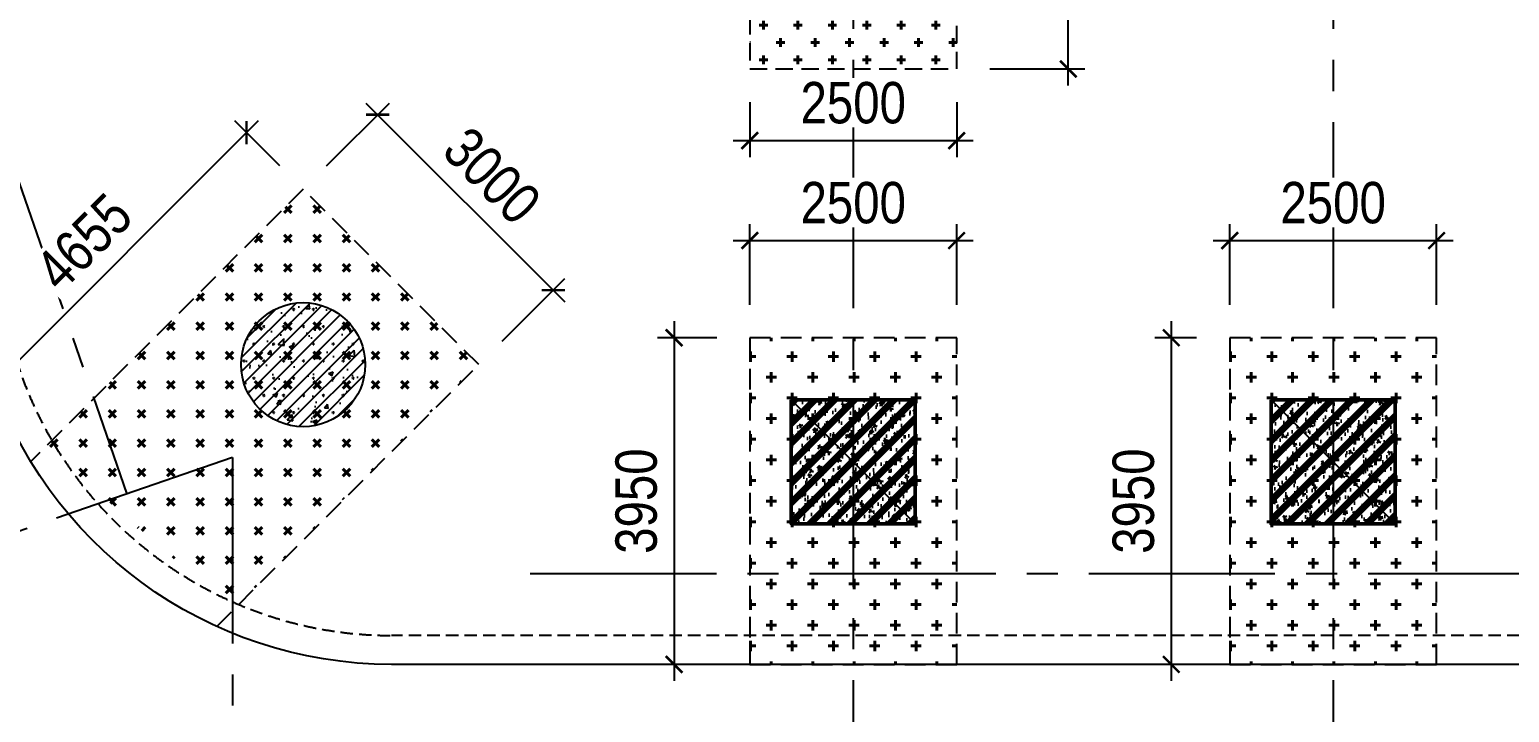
# Model space of a CAD drawing. Header units: millimetres. Extents: x -80883 to 1826631, y -376836 to 309394.
# Drawn here: x 1351132 to 1369016, y -337006 to -328750 of the extents above; entities that cross this region are included whole.
import ezdxf

# ---------------------------------------------------------------- set-up
doc = ezdxf.new("R2010")
doc.units = ezdxf.units.MM
doc.header["$LTSCALE"] = 100
doc.header["$PDMODE"] = 32
doc.header["$PDSIZE"] = 2.5
for name, pattern in [('CENTER2', [1.125, 0.75, -0.125, 0.125, -0.125]), ('DASHED', [4.5, 3, -1.5]), ('HIDDEN', [0.375, 0.25, -0.125])]:
    doc.linetypes.add(name, pattern=pattern)
doc.layers.add('0-Hatch', color=250, linetype='Continuous', lineweight=40)
doc.layers.add('KT-Net cot vach', color=6, linetype='Continuous', lineweight=50)
for name, color, linetype in [('0-khuat', 3, 'HIDDEN'), ('A-GLAZ', 135, 'Continuous'), ('ccu11-Khuat', 9, 'DASHED'), ('ccu11-Thay', 7, 'Continuous'), ('ccu12-Hatch', 250, 'Continuous'), ('ccu12-Truc', 13, 'CENTER2'), ('KC-Betong', 6, 'Continuous'), ('KC2-DIM', 251, 'Continuous')]:
    doc.layers.add(name, color=color, linetype=linetype)
doc.styles.add('Arial Narrow', font='ARIALN.TTF')
doc.dimstyles.new('ccu12-200', dxfattribs={"dimscale": 200, "dimtxt": 2.5, "dimasz": 1, "dimexe": 1, "dimexo": 2, "dimgap": 1, "dimtad": 1, "dimdec": 0, "dimrnd": 5, "dimdsep": 46, "dimtxsty": 'Arial Narrow', "dimblk": 'ARCHTICK', "dimcen": -1, "dimdle": 1, "dimclrd": 256, "dimclre": 256, "dimclrt": 3, "dimadec": 0, "dimazin": 2, "dimtfac": 0.1, "dimtdec": 0, "dimtmove": 0, "dimatfit": 1, "dimldrblk": 'ARCHTICK', "dimfxl": 1, "dimtvp": 0.8333333333333334, "dimtolj": 1, "dimtzin": 12, "dimarcsym": 0})

# ---------------------------------------------------------------- blocks, each defined once
blk = doc.blocks.new('Grid-ST-flat-3')
at = {"layer": 'ccu12-Truc', "ltscale": 30}
for p, q in [((343189.8455156268, -39014.65546948351), (361219.3016763728, -91236.39007851167)), ((369999.3874795342, -69862.92378625314), (369999.3874795342, -104409.5824195731)), ((375799.3874795342, -69862.92378625314), (375799.3874795342, -104409.5824195731)), ((362499.3874795342, -90794.44285003131), (320490.9257493085, -105297.7856638855)), ((362499.3874795342, -90794.44285003131), (362499.3874795342, -104409.5824195731)), ((366096.246838973, -92196.27186136931), (425824.0468604039, -92196.27186137077))]:
    blk.add_line(p, q, dxfattribs=at)
blk = doc.blocks.new('*U151')
h = blk.add_hatch()
h.set_pattern_fill('VATLIEU04', color=250, scale=40, style=0, pattern_type=2)
h.set_pattern_definition([(49.99999999999999, (550, -550), (286.9040730403014, -25.10085399303804), [30, -330]), (355, (550, -550), (-55.50053344520001, 300.8768534800047), [24, -264]), (100.4514, (573.908672, -552.091736), (231.4037526856086, 275.7758168243814), [25.496076, -280.4568448]), (46.18420000000001, (550, -470), (426.8964194502578, -66.20760573160723), [45, -495]), (96.6356, (585.574698, -475.5173228), (373.8650822194813, 389.6471483601767), [38.2441152, -420.6852]), (351.1842, (550, -470), (373.8647780534509, 389.6474403701299), [36, -396]), (21, (590, -490), (238.7628208473847, -161.0475562661355), [30, -330]), (326.0000000000001, (590, -490), (97.32613276863269, 290.0600180187412), [24, -264]), (71.4514, (609.8968932, -503.4206424), (336.089051432596, 129.012198683981), [25.496076, -280.4568448]), (37.50000000000001, (550, -550), (4.863942126916267, 133.1575415325246), [0, -260.8, 0, -268, 0, -265]), (7.499999999999999, (550, -550), (105.2278149768594, 157.7646847529441), [0, -152.8, 0, -254.8, 0, -101]), (327.5, (460.8, -550), (213.5289744689636, -9.021948693751902), [0, -100, 0, -312, 0, -414]), (317.5, (420.8, -550), (233.2744677369545, 40.04199293292709), [0, -130, 0, -207.2, 0, -294]), (45, (550, -550), (-120.2081528017131, 120.2081528017131), []), (45, (550, -501), (-120.2081528017131, 120.2081528017131), [])])
h.paths.add_polyline_path([(-475, 475), (1025, 475), (1025, -1025), (-475, -1025)])
at = {"color": 6, "ltscale": 0.25}
blk.add_lwpolyline([(-475, 475), (1025, 475), (1025, -1025), (-475, -1025)], close=True, dxfattribs=at)
at = {"layer": 'Defpoints', "linetype": 'ByBlock', "ltscale": 30}
for p, q in [((1025, 475), (-475, -1025)), ((-475, 475), (1025, -1025))]:
    blk.add_line(p, q, dxfattribs=at)
blk = doc.blocks.new('MBDVCOTVACH-T2-T6-PN')
at = {"layer": 'ccu12-Hatch', "ltscale": 0.5}
h = blk.add_hatch(dxfattribs=at)
h.set_pattern_fill('BETONG', color=256, scale=80, pattern_type=2)
h.set_pattern_definition([(0, (-1067882.122035017, 300749.4537652719), (0, 415.69219392), [10, -230]), (0, (-1067882.122035017, 300766.7742733519), (0, 415.69219392), [10, -230]), (120, (-1067882.122035017, 300749.4537652719), (-360.0000000896072, -207.8460969599999), [9.999999999999982, -229.9999999999997]), (120, (-1067867.122035017, 300758.114019352), (-360.0000000896072, -207.8460969599999), [9.999999999999982, -229.9999999999997]), (0, (-1067762.122035017, 300957.2998622319), (0, 415.69219392), [10, -230]), (0, (-1067762.122035017, 300974.620370312), (0, 415.69219392), [10, -230]), (120, (-1067762.122035017, 300957.2998622319), (-360.0000000896072, -207.8460969599999), [9.999999999999982, -229.9999999999997]), (120, (-1067747.122035017, 300965.9601163119), (-360.0000000896072, -207.8460969599999), [9.999999999999982, -229.9999999999997]), (59.99999999999999, (-1067872.122035017, 300749.4537652719), (-360.0000000896072, 207.84609696), [10, -230]), (59.99999999999999, (-1067887.122035017, 300758.114019352), (-360.0000000896072, 207.84609696), [10, -230]), (59.99999999999999, (-1067752.122035017, 300541.6076683119), (-360.0000000896072, 207.84609696), [10, -230]), (59.99999999999999, (-1067767.122035017, 300550.2679223919), (-360.0000000896072, 207.84609696), [10, -230]), (45, (-1067882.122035017, 300749.4537652719), (-84.8528137423857, 84.8528137423857), []), (49.99999999999999, (-1067882.122035017, 300749.4537652719), (573.8081460806028, -50.20170798607609), [60, -660]), (355, (-1067882.122035017, 300749.4537652719), (-111.0010668904, 601.7537069600095), [48, -528]), (100.4514, (-1067834.304691017, 300745.2702932719), (462.8075053712172, 551.5516336487628), [50.992152, -560.9136896]), (46.18420000000001, (-1067882.122035017, 300909.4537652719), (853.7928389005156, -132.4152114632145), [90, -990]), (96.6356, (-1067810.972639017, 300898.4191196719), (747.7301644389627, 779.2942967203534), [76.48823039999999, -841.3704]), (351.1842, (-1067882.122035017, 300909.4537652719), (747.7295561069018, 779.2948807402597), [72, -792]), (21, (-1067802.122035017, 300869.4537652719), (477.5256416947693, -322.0951125322711), [60, -660]), (326.0000000000001, (-1067802.122035017, 300869.4537652719), (194.6522655372654, 580.1200360374824), [48, -528]), (71.4514, (-1067762.328248617, 300842.612480472), (672.1781028651919, 258.0243973679619), [50.992152, -560.9136896]), (37.50000000000001, (-1067882.122035017, 300749.4537652719), (9.727884253832535, 266.3150830650492), [0, -521.5999999999999, 0, -536, 0, -530]), (7.499999999999999, (-1067882.122035017, 300749.4537652719), (210.4556299537189, 315.5293695058882), [0, -305.6, 0, -509.6, 0, -202]), (327.5, (-1068060.522035017, 300749.4537652719), (427.0579489379272, -18.0438973875038), [0, -200, 0, -624, 0, -828]), (317.5, (-1068140.522035017, 300749.4537652719), (466.548935473909, 80.08398586585417), [0, -260, 0, -414.4, 0, -588])])
edge = h.paths.add_edge_path()
edge.add_arc((54389.03565472178, -32051.75711834745), 750, 0, 360)
at = {"layer": 'KC-Betong', "ltscale": 0.5}
blk.add_circle((54389.03565472178, -32051.75711834745, -4.45853799861673e-05), 750, dxfattribs=at)
at = {"layer": 'KT-Net cot vach'}
for p in [(60761.80449052667, -32951.61704977904, 7.594820233756635e-05), (66561.80449052667, -32951.61704353057, 7.594818160147295e-05)]:
    blk.add_blockref('*U151', p, dxfattribs=at)
blk = doc.blocks.new('MBKC-T3-PN')
at = {"layer": 'ccu11-Khuat', "ltscale": 0.5, "elevation": -0.0003901197252574179}
blk.add_lwpolyline([(31224.41949791997, 10401.15608117677, -0.1203839840985264), (42572.85465626395, 11719.39024886949), (58379.85115727969, 7611.132730447047, -0.2258253160871416), (60186.44089432061, 5977.409135053749), (65551.80771612958, -9531.095751609828, 0.2919429440186994), (69736.50495830015, -12426.6161779894), (99368.00793614518, -12426.6161779894, -0.2609853684017961), (101894.5837610736, -14307.26193159987), (105248.9736585456, -29866.61846812873, -0.450430548376512), (100589.6931814908, -35326.6158653514), (55455.61416863091, -35326.6158653514, -0.3270381078692864), (50922.90468503162, -31997.94642836676), (46413.0024276413, -18965.37748569861, 0.4276044270060953), (30445.87231722521, -12504.80555859185), (12824.43251889106, -18584.35473983688, -0.1315578741241553), (10225.70651983377, -18473.84767023224), (9061.065310114762, -18020.38528109412, -0.1846755877232493), (7455.469289202709, -16623.04162249499), (2976.957835427951, -9107.263866643538, -0.02202630655650502), (-406.9169527727645, -3413.25466246967, -0.3992423458823245), (1800.966408062493, 257.1217708188342)], format="xyb", close=True, dxfattribs=at)
at = {"layer": 'ccu11-Thay', "elevation": -0.0003901197252574179}
blk.add_lwpolyline([(31106.50862324028, 10730.72166345781, -0.1205795836710196), (42638.87427653908, 12063.859528495), (58473.93031160696, 7948.309303218033, -0.2272385897093211), (60513.964432284, 6101.209794561379), (65878.81921774126, -9405.815059417277, 0.2908633368540378), (69743.13952882006, -12076.6161779894), (99390.07919017388, -12076.6161779894, -0.2655275921417467), (102229.2245215473, -14198.71881677723), (105593.7353260962, -29805.02123810095, -0.4513714951595503), (100592.7770390881, -35676.6158653514), (55455.39553553029, -35676.6158653514, -0.3267809868965265), (50590.57907296135, -32107.86789232772), (46084.8424524439, -19087.33667168533, 0.427810969143063), (30575.2745344413, -12830.40558466513), (12920.16765186726, -18921.57020124164, -0.1330764012900887), (10109.49357222929, -18804.19336872117), (8937.306803341722, -18347.79305564612, -0.183720991931343), (7150.621857264778, -16795.18900673359), (2680.126648878446, -9292.86400619999, -0.02215701127767281), (-737.5723420327995, -3537.213185448665, -0.4024491153328594), (1696.95094252727, 591.477936539799), (31106.50862324028, 10730.72166345781)], format="xyb", dxfattribs=at)
blk = doc.blocks.new('MC3000X3000')
at = {"layer": '0-Hatch', "ltscale": 2}
h = blk.add_hatch(dxfattribs=at)
h.set_pattern_fill('CROSS', color=256, scale=1000, style=0)
h.set_pattern_definition([(360, (0, -4.656612873077393e-10), (250, 250), [125, -375]), (90, (62.5, -62.50000000046566), (-250, 250), [125, -375])])
h.paths.add_polyline_path([(7876789.000000002, 1547059), (7876789.000000002, 1550059), (7873789.000000002, 1550059), (7873789.000000002, 1547059)])
at = {"layer": '0-khuat', "ltscale": 10}
blk.add_lwpolyline([(7873789.000000002, 1547059), (7876789.000000002, 1547059), (7876789.000000002, 1550059), (7873789.000000002, 1550059)], close=True, dxfattribs=at)
blk = doc.blocks.new('MBKC-N-T3')
at = {"layer": '0-Hatch', "ltscale": 2}
h = blk.add_hatch(dxfattribs=at)
h.set_pattern_fill('CROSS', color=256, scale=1000, angle=135, style=0)
h.set_pattern_definition([(135, (6718055.861161813, -4505725.442572335), (-353.5533905932738, 5.684341886080801e-14), [125, -375]), (225, (6718055.861161813, -4505637.054224686), (-5.684341886080801e-14, -353.5533905932738), [125, -375])])
h.paths.add_polyline_path([(54389.03549052868, -29930.43649240612), (51279.08884405717, -33040.38313887757), (53536.80464432272, -35025.3080257313), (56510.35583408829, -32051.75683596573)])
h = blk.add_hatch(dxfattribs=at)
h.set_pattern_fill('CROSS', color=256, scale=1000.000000000016, angle=90.00000000000001, style=0)
h.set_pattern_definition([(90, (1609595.804172538, -7908515.61660423), (-250.000000000004, 250.0000000000039), [125.000000000002, -375.0000000000059]), (180, (1609658.304172538, -7908453.11660423), (-250.0000000000039, -250.000000000004), [125.000000000002, -375.0000000000059])])
h.paths.add_polyline_path([(62286.80417251051, -31726.61660410499), (59786.80417251051, -31726.61660410499), (59786.80417251051, -35676.61506945355), (62286.80417251051, -35676.61506945355)])
h = blk.add_hatch(dxfattribs=at)
h.set_pattern_fill('CROSS', color=256, scale=1000.000000000016, angle=90.00000000000001, style=0)
h.set_pattern_definition([(90, (1615395.804326333, -7908515.616751778), (-250.000000000004, 250.0000000000039), [125.000000000002, -375.0000000000059]), (180, (1615458.304326333, -7908453.116751778), (-250.0000000000039, -250.000000000004), [125.000000000002, -375.0000000000059])])
h.paths.add_polyline_path([(68086.80432630656, -31726.61675165256), (65586.80432630656, -31726.61675165256), (65586.80432630656, -35676.61521700112), (68086.80432630656, -35676.61521700112)])
at = {"layer": '0-khuat', "ltscale": 10}
blk.add_lwpolyline([(53344.73795301351, -35217.37471704051), (56510.35583408829, -32051.75683596573), (54389.03549052868, -29930.43649240612), (51096.86313905451, -33222.60884388024)], dxfattribs=at)
for points in [[(62286.80417251051, -35676.61506945355), (62286.80417251051, -31726.61660410499), (59786.80417251051, -31726.61660410499), (59786.80417251051, -35676.61506945355)], [(68086.80432630656, -35676.61521700112), (68086.80432630656, -31726.61675165256), (65586.80432630656, -31726.61675165256), (65586.80432630656, -35676.61521700112)]]:
    blk.add_lwpolyline(points, close=True, dxfattribs=at)
at = {"layer": '0-khuat', "linetype": 'HIDDEN', "ltscale": 10, "xscale": 0.8333333333333395, "yscale": 0.8333333333333395, "zscale": 0.8333333333333395, "rotation": 90}
blk.add_blockref('MC3000X3000', (1351502.637806758, -6589967.449499353), dxfattribs=at)
blk = doc.blocks.new('_ARCHTICK')
at = {"color": 0, "linetype": 'ByBlock', "const_width": 0.15}
blk.add_lwpolyline([(-0.5, -0.5), (0.5, 0.5)], dxfattribs=at)
blk = doc.blocks.new('*D1144')
at = {"layer": 'Defpoints', "color": 0, "ltscale": 0.5, "transparency": 16777216}
for p in [(1368136.008504377, -331300.9244161605), (1365636.008504377, -332476.0705169244), (1368136.008504377, -332476.0705169244)]:
    blk.add_point(p, dxfattribs=at)
at = {"layer": 'KC2-DIM', "lineweight": -2, "ltscale": 0.5, "transparency": 16777216}
for p, q in [((1365636.008504377, -332076.0705169244), (1365636.008504377, -331100.9244161605)), ((1368136.008504377, -332076.0705169244), (1368136.008504377, -331100.9244161605)), ((1365436.008504377, -331300.9244161605), (1368336.008504377, -331300.9244161605))]:
    blk.add_line(p, q, dxfattribs=at)
at = {"layer": 'KC2-DIM', "lineweight": -2, "ltscale": 0.5, "transparency": 16777216, "xscale": 200, "yscale": 200, "zscale": 200, "rotation": 180}
blk.add_blockref('_ARCHTICK', (1365636.008504377, -331300.9244161605), dxfattribs=at)
at = {"layer": 'KC2-DIM', "lineweight": -2, "ltscale": 0.5, "transparency": 16777216, "xscale": 200, "yscale": 200, "zscale": 200}
blk.add_blockref('_ARCHTICK', (1368136.008504377, -331300.9244161605), dxfattribs=at)
at = {"layer": 'KC2-DIM', "color": 3, "ltscale": 0.5, "transparency": 16777216, "insert": (1366886.008504377, -330845.6379222997), "char_height": 500, "attachment_point": 5, "style": 'Arial Narrow', "bg_fill": 3, "box_fill_scale": 1.1, "bg_fill_color": 256, "bg_fill_true_color": 13158600, "bg_fill_transparency": 0}
blk.add_mtext('\\A1;2500', dxfattribs=at)
blk = doc.blocks.new('*D1145')
at = {"layer": 'Defpoints', "color": 0, "ltscale": 0.5, "transparency": 16777216}
for p in [(1365636.008504377, -332476.0705169245), (1364929.09616132, -336426.0689744687), (1365636.008504377, -336426.0689744687, -0.1207024955556514)]:
    blk.add_point(p, dxfattribs=at)
at = {"layer": 'KC2-DIM', "lineweight": -2, "ltscale": 0.5, "transparency": 16777216}
for p, q in [((1364929.09616132, -332276.0705169245), (1364929.09616132, -336626.0689744687)), ((1365236.008504377, -332476.0705169245), (1364729.09616132, -332476.0705169245)), ((1365236.008504377, -336426.0689744687), (1364729.09616132, -336426.0689744687))]:
    blk.add_line(p, q, dxfattribs=at)
at = {"layer": 'KC2-DIM', "lineweight": -2, "ltscale": 0.5, "transparency": 16777216, "xscale": 200, "yscale": 200, "zscale": 200}
for p, rotation in [((1364929.09616132, -332476.0705169245), 90), ((1364929.09616132, -336426.0689744687), 270)]:
    blk.add_blockref('_ARCHTICK', p, dxfattribs=dict(at, rotation=rotation))
at = {"layer": 'KC2-DIM', "color": 3, "ltscale": 0.5, "transparency": 16777216, "insert": (1364473.809667459, -334451.0697456969), "char_height": 500, "attachment_point": 5, "rotation": 90, "style": 'Arial Narrow', "bg_fill": 3, "box_fill_scale": 1.1, "bg_fill_color": 256, "bg_fill_true_color": 13158600, "bg_fill_transparency": 0}
blk.add_mtext('\\A1;3950', dxfattribs=at)
blk = doc.blocks.new('*D1162')
at = {"layer": 'Defpoints', "color": 0, "ltscale": 0.5, "transparency": 16777216}
for p in [(1362336.008350581, -331300.9244161605), (1359836.008350581, -332476.0703693769), (1362336.008350581, -332476.0703693769)]:
    blk.add_point(p, dxfattribs=at)
at = {"layer": 'KC2-DIM', "lineweight": -2, "ltscale": 0.5, "transparency": 16777216}
for p, q in [((1359836.008350581, -332076.0703693769), (1359836.008350581, -331100.9244161605)), ((1362336.008350581, -332076.0703693769), (1362336.008350581, -331100.9244161605)), ((1359636.008350581, -331300.9244161605), (1362536.008350581, -331300.9244161605))]:
    blk.add_line(p, q, dxfattribs=at)
at = {"layer": 'KC2-DIM', "lineweight": -2, "ltscale": 0.5, "transparency": 16777216, "xscale": 200, "yscale": 200, "zscale": 200, "rotation": 180}
blk.add_blockref('_ARCHTICK', (1359836.008350581, -331300.9244161605), dxfattribs=at)
at = {"layer": 'KC2-DIM', "lineweight": -2, "ltscale": 0.5, "transparency": 16777216, "xscale": 200, "yscale": 200, "zscale": 200}
blk.add_blockref('_ARCHTICK', (1362336.008350581, -331300.9244161605), dxfattribs=at)
at = {"layer": 'KC2-DIM', "color": 3, "ltscale": 0.5, "transparency": 16777216, "insert": (1361086.008350581, -330845.6379222997), "char_height": 500, "attachment_point": 5, "style": 'Arial Narrow', "bg_fill": 3, "box_fill_scale": 1.1, "bg_fill_color": 256, "bg_fill_true_color": 13158600, "bg_fill_transparency": 0}
blk.add_mtext('\\A1;2500', dxfattribs=at)
blk = doc.blocks.new('*D1163')
at = {"layer": 'Defpoints', "color": 0, "ltscale": 0.5, "transparency": 16777216}
for p in [(1359836.008350581, -332476.070369377), (1358920.75688972, -336426.0696306234), (1359836.008350581, -336426.0696306234)]:
    blk.add_point(p, dxfattribs=at)
at = {"layer": 'KC2-DIM', "lineweight": -2, "ltscale": 0.5, "transparency": 16777216}
for p, q in [((1358920.75688972, -332276.070369377), (1358920.75688972, -336626.0696306234)), ((1359436.008350581, -332476.070369377), (1358720.75688972, -332476.070369377)), ((1359436.008350581, -336426.0696306234), (1358720.75688972, -336426.0696306234))]:
    blk.add_line(p, q, dxfattribs=at)
at = {"layer": 'KC2-DIM', "lineweight": -2, "ltscale": 0.5, "transparency": 16777216, "xscale": 200, "yscale": 200, "zscale": 200}
for p, rotation in [((1358920.75688972, -332476.070369377), 90), ((1358920.75688972, -336426.0696306234), 270)]:
    blk.add_blockref('_ARCHTICK', p, dxfattribs=dict(at, rotation=rotation))
at = {"layer": 'KC2-DIM', "color": 3, "ltscale": 0.5, "transparency": 16777216, "insert": (1358465.470395859, -334451.0700000005), "char_height": 500, "attachment_point": 5, "rotation": 90, "style": 'Arial Narrow', "bg_fill": 3, "box_fill_scale": 1.1, "bg_fill_color": 256, "bg_fill_true_color": 13158600, "bg_fill_transparency": 0}
blk.add_mtext('\\A1;3950', dxfattribs=at)
blk = doc.blocks.new('*D1168')
at = {"layer": 'Defpoints', "color": 0, "ltscale": 0.5, "transparency": 16777216}
for p in [(1359836.008651485, -329226.0699312473), (1362336.008651485, -329226.0699312473), (1362336.008651485, -330092.4046424481)]:
    blk.add_point(p, dxfattribs=at)
at = {"layer": 'KC2-DIM', "lineweight": -2, "ltscale": 0.5, "transparency": 16777216}
for p, q in [((1359836.008651485, -329626.0699312473), (1359836.008651485, -330292.4046424481)), ((1362336.008651485, -329626.0699312473), (1362336.008651485, -330292.4046424481)), ((1359636.008651485, -330092.4046424481), (1362536.008651485, -330092.4046424481))]:
    blk.add_line(p, q, dxfattribs=at)
at = {"layer": 'KC2-DIM', "lineweight": -2, "ltscale": 0.5, "transparency": 16777216, "xscale": 200, "yscale": 200, "zscale": 200, "rotation": 180}
blk.add_blockref('_ARCHTICK', (1359836.008651485, -330092.4046424481), dxfattribs=at)
at = {"layer": 'KC2-DIM', "lineweight": -2, "ltscale": 0.5, "transparency": 16777216, "xscale": 200, "yscale": 200, "zscale": 200}
blk.add_blockref('_ARCHTICK', (1362336.008651485, -330092.4046424481), dxfattribs=at)
at = {"layer": 'KC2-DIM', "color": 3, "ltscale": 0.5, "transparency": 16777216, "insert": (1361086.008651485, -329637.1181485872), "char_height": 500, "attachment_point": 5, "style": 'Arial Narrow', "bg_fill": 3, "box_fill_scale": 1.1, "bg_fill_color": 256, "bg_fill_true_color": 13158600, "bg_fill_transparency": 0}
blk.add_mtext('\\A1;2500', dxfattribs=at)
blk = doc.blocks.new('*D1169')
at = {"layer": 'Defpoints', "color": 0, "ltscale": 0.5, "transparency": 16777216}
for p in [(1362336.008651488, -326726.0699312493), (1363685.389420111, -326726.0699312493), (1362336.008651488, -329226.0699312493)]:
    blk.add_point(p, dxfattribs=at)
at = {"layer": 'KC2-DIM', "lineweight": -2, "ltscale": 0.5, "transparency": 16777216}
for p, q in [((1363685.389420111, -329426.0699312493), (1363685.389420111, -326526.0699312493)), ((1362736.008651488, -326726.0699312493), (1363885.389420111, -326726.0699312493)), ((1362736.008651488, -329226.0699312493), (1363885.389420111, -329226.0699312493))]:
    blk.add_line(p, q, dxfattribs=at)
at = {"layer": 'KC2-DIM', "lineweight": -2, "ltscale": 0.5, "transparency": 16777216, "xscale": 200, "yscale": 200, "zscale": 200}
for p, rotation in [((1363685.389420111, -326726.0699312493), 90), ((1363685.389420111, -329226.0699312493), 270)]:
    blk.add_blockref('_ARCHTICK', p, dxfattribs=dict(at, rotation=rotation))
at = {"layer": 'KC2-DIM', "color": 3, "ltscale": 0.5, "transparency": 16777216, "insert": (1363230.10292625, -327976.0699312495), "char_height": 500, "attachment_point": 5, "rotation": 90, "style": 'Arial Narrow', "bg_fill": 3, "box_fill_scale": 1.1, "bg_fill_color": 256, "bg_fill_true_color": 13158600, "bg_fill_transparency": 0}
blk.add_mtext('\\A1;2500', dxfattribs=at)
blk = doc.blocks.new('*D1170')
at = {"layer": 'Defpoints', "color": 0, "ltscale": 0.5, "transparency": 16777216}
for p in [(1354438.239668599, -330679.890257678), (1357460.136299929, -331900.6343134677), (1356559.560012159, -332801.2106012375)]:
    blk.add_point(p, dxfattribs=at)
at = {"layer": 'KC2-DIM', "lineweight": -2, "ltscale": 0.5, "transparency": 16777216}
for p, q in [((1354721.082381074, -330397.0475452034), (1355480.237312606, -329637.8926136707)), ((1355197.394600132, -329637.8926136708), (1357601.557656166, -332042.055669705)), ((1356842.402724633, -332518.3678887629), (1357601.557656166, -331759.2129572303))]:
    blk.add_line(p, q, dxfattribs=at)
at = {"layer": 'KC2-DIM', "lineweight": -2, "ltscale": 0.5, "transparency": 16777216, "xscale": 200, "yscale": 200, "zscale": 200}
for p, rotation in [((1355338.815956369, -329779.313969908), 135), ((1357460.136299929, -331900.6343134677), 315)]:
    blk.add_blockref('_ARCHTICK', p, dxfattribs=dict(at, rotation=rotation))
at = {"layer": 'KC2-DIM', "color": 3, "ltscale": 0.5, "transparency": 16777216, "insert": (1356721.412295341, -330518.0379744961), "char_height": 500, "attachment_point": 5, "rotation": 315, "style": 'Arial Narrow', "bg_fill": 3, "box_fill_scale": 1.1, "bg_fill_color": 256, "bg_fill_true_color": 13158600, "bg_fill_transparency": 0}
blk.add_mtext('\\A1;3000', dxfattribs=at)
blk = doc.blocks.new('*D1171')
at = {"layer": 'Defpoints', "color": 0, "ltscale": 0.5, "transparency": 16777216}
for p in [(1354438.239668599, -330679.890257678), (1350461.777821792, -333287.7731138194), (1351146.067317125, -333972.0626091521)]:
    blk.add_point(p, dxfattribs=at)
at = {"layer": 'KC2-DIM', "lineweight": -2, "ltscale": 0.5, "transparency": 16777216}
for p, q in [((1353895.371529504, -329854.1794061079), (1350320.356465555, -333429.1944700567)), ((1354155.396956124, -330397.0475452035), (1353612.528817029, -329854.179406108)), ((1350863.22460465, -333689.2198966776), (1350320.356465555, -333146.3517575821))]:
    blk.add_line(p, q, dxfattribs=at)
at = {"layer": 'KC2-DIM', "lineweight": -2, "ltscale": 0.5, "transparency": 16777216, "xscale": 200, "yscale": 200, "zscale": 200}
for p, rotation in [((1353753.950173266, -329995.6007623452), 44.99999999999952), ((1350461.777821792, -333287.7731138194), 224.9999999999995)]:
    blk.add_blockref('_ARCHTICK', p, dxfattribs=dict(at, rotation=rotation))
at = {"layer": 'KC2-DIM', "color": 3, "ltscale": 0.5, "transparency": 16777216, "insert": (1351785.927830338, -331319.7507708908), "char_height": 500, "attachment_point": 5, "rotation": 44.99999999999949, "style": 'Arial Narrow', "bg_fill": 3, "box_fill_scale": 1.1, "bg_fill_color": 256, "bg_fill_true_color": 13158600, "bg_fill_transparency": 0}
blk.add_mtext('\\A1;4655', dxfattribs=at)

msp = doc.modelspace()

# ---------------------------------------------------------------- linework, layer by layer
at = {"layer": 'A-GLAZ'}
msp.add_lwpolyline([(1331155.712801311, -290018.7321018141, -0.1205795836710196), (1342688.078454609, -288685.5942367769), (1358523.134489677, -292801.1444620539, -0.2272385897093211), (1360563.168610354, -294648.2439707106), (1365928.023395812, -310155.2688246892, 0.2908633368540378), (1369792.34370689, -312826.0699432613), (1399439.283368244, -312826.0699432613, -0.2655275921417467), (1402278.428699618, -314948.1725820492), (1405642.939504167, -330554.4750033729, -0.4513714951595503), (1400641.981217158, -336426.0696306233), (1355504.599713601, -336426.0696306233, -0.3267809868965265), (1350639.783251032, -332857.3216575996), (1346134.046630514, -319836.7904369573, 0.427810969143063), (1330624.478712512, -313579.8593499371), (1312969.371829938, -319671.0239665136, -0.1330764012900887), (1310158.6977503, -319553.6471339931), (1308986.510981412, -319097.2468209181, -0.183720991931343), (1307199.826035335, -317544.6427720055), (1302729.330826949, -310042.3177714719, -0.02215701127767281), (1299311.631836038, -304286.6669507206, -0.4024491153328594), (1301746.155120598, -300157.9758287321), (1331155.712801311, -290018.7321018141)], format="xyb", dxfattribs=at)

# ---------------------------------------------------------------- block references
for name, p in [('Grid-ST-flat-3', (991086.621342859, -243129.7985158589)), ('MBKC-N-T3', (1300049.20417807, -300749.4537652719))]:
    msp.add_blockref(name, p)
at = {"layer": 'KC2-DIM', "ltscale": 0.5}
msp.add_blockref('MBKC-T3-PN', (1300049.20417807, -300749.4537652719), dxfattribs=at)
at = {"layer": 'KC2-DIM'}
msp.add_blockref('MBDVCOTVACH-T2-T6-PN', (1300049.20417807, -300749.4537652719), dxfattribs=at)

# ---------------------------------------------------------------- next in the draw order: dimensions: what is measured, and where the dimension line sits
at = {"layer": 'KC2-DIM', "ltscale": 0.5}
for base, p1, p2, picture, middle in [((1362336.008651485, -330092.4046424481), (1359836.008651485, -329226.0699312473), (1362336.008651485, -329226.0699312473), '*D1168', (1361086.008651485, -329637.1181485872)), ((1362336.008350581, -331300.9244161605), (1359836.008350581, -332476.0703693769), (1362336.008350581, -332476.0703693769), '*D1162', (1361086.008350581, -330845.6379222997)), ((1368136.008504377, -331300.9244161605), (1365636.008504377, -332476.0705169244), (1368136.008504377, -332476.0705169244), '*D1144', (1366886.008504377, -330845.6379222997))]:
    dim = msp.add_linear_dim(base=base, p1=p1, p2=p2, dimstyle='ccu12-200', override={"dimfxl": 150, "dimtfill": 1}, dxfattribs=at)
    dim.commit()
    dim.dimension.update_dxf_attribs({"geometry": picture, "text_midpoint": middle})
dim = msp.add_aligned_dim(p1=(1354438.239668599, -330679.890257678), p2=(1356559.560012159, -332801.2106012376), distance=1273.6072001159955, dimstyle='ccu12-200', override={"dimfxl": 150, "dimtfill": 1}, dxfattribs=at)
dim.commit()
dim.dimension.update_dxf_attribs({"geometry": '*D1170', "text_midpoint": (1356721.412295341, -330518.0379744961)})

# ---------------------------------------------------------------- next in the draw order: dimensions: what is measured, and where the dimension line sits
for base, p1, p2, picture, middle in [((1363685.389420111, -326726.0699312493), (1362336.008651487, -329226.0699312491), (1362336.008651487, -326726.0699312491), '*D1169', (1363230.10292625, -327976.0699312495)), ((1358920.75688972, -336426.0696306234), (1359836.008350581, -332476.0703693769), (1359836.008350581, -336426.0696306233), '*D1163', (1358465.470395859, -334451.0700000005)), ((1364929.09616132, -336426.0689744687), (1365636.008504377, -332476.0705169244), (1365636.008504377, -336426.0689744686, -0.1207024955556514), '*D1145', (1364473.809667459, -334451.0697456969))]:
    dim = msp.add_linear_dim(base=base, p1=p1, p2=p2, angle=90, dimstyle='ccu12-200', override={"dimfxl": 150, "dimtfill": 1}, dxfattribs=at)
    dim.commit()
    dim.dimension.update_dxf_attribs({"geometry": picture, "text_midpoint": middle})
dim = msp.add_aligned_dim(p1=(1354438.239668599, -330679.890257678), p2=(1351146.067317125, -333972.0626091521), distance=-967.7314848890551, dimstyle='ccu12-200', override={"dimfxl": 150, "dimtfill": 1}, dxfattribs=at)
dim.commit()
dim.dimension.update_dxf_attribs({"geometry": '*D1171', "text_midpoint": (1351785.927830338, -331319.7507708908)})

doc.saveas('drawing.dxf')
